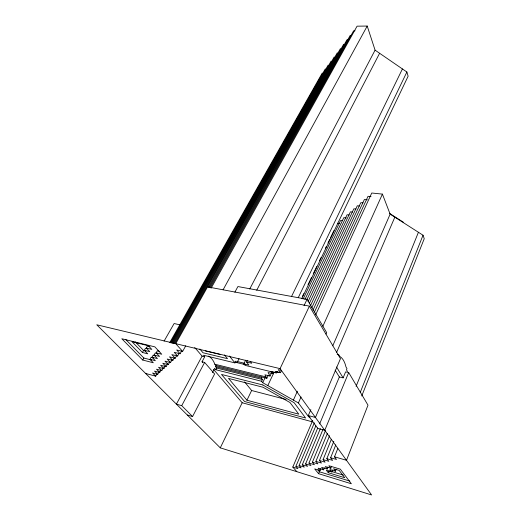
<?xml version="1.0" encoding="UTF-8"?>
<svg xmlns="http://www.w3.org/2000/svg" width="521" height="521" viewBox="0 0 521 521"><rect width="100%" height="100%" fill="white"/><g stroke="black" fill="none" stroke-linecap="round" stroke-linejoin="round"><path stroke-width="0.78" d="M332.593 469.988L331.818 471.948L329.91 469.512L335.465 471.192L336.247 469.219M327.989 467.05L327.188 469.037L325.234 466.549L330.842 468.242L331.643 466.243M361.743 395.973L424.237 238.709L423.039 235.231L390.138 214.164L382.421 194.112L371.753 193.011L315.589 314.931M335.778 444.914L330.614 457.751L336.507 459.483L334.502 456.793L337.784 448.574M360.226 392.417L423.039 235.231M335.465 471.192L333.564 468.731L339.191 470.424L344.739 477.718L328.237 472.684L329.012 470.743L343.254 475.061M331.369 439.268L323.092 459.6L328.829 461.306L326.817 458.688L333.831 441.346M356.084 386.348L418.422 232.281M320.89 468.626L320.102 470.574L318.136 468.151L323.613 469.812L324.401 467.845M330.842 468.242L328.888 465.728L340.304 469.154L351.356 483.768L318.605 473.687L319.38 471.765L317.921 469.975M327.325 433.576L315.882 461.378L321.47 463.052L319.451 460.499L329.611 435.673M335.114 370.086L339.36 376.976L343.118 377.855L345.631 371.838L348.699 372.548L324.752 430.294L317.751 428.366L308.295 415.537L310.842 409.643M323.007 429.324L308.953 463.084L314.404 464.732L312.385 462.238L325.436 430.704M317.738 428.008L302.304 464.719L307.618 466.341L305.599 463.911L320.337 428.679M319.634 423.899L339.36 376.976M314.345 422.876L295.908 466.295L301.099 467.891L299.074 465.513L315.85 425.826M296.82 471.674L292.802 467.057L312.711 420.401M336.481 352.671L394.833 217.166M332.756 345.807L390.138 214.164M310.093 417.217L308.673 416.833L298.409 402.948L301.04 397.009M326.016 334.072L326.66 332.626L307.051 299.315L237.902 286.557L234.88 292.196M293.408 400.108L297.387 391.212M322.838 326.328L382.421 194.112M314.508 311.988L368.034 196.287L371.037 196.606M312.971 310.184L364.381 199.504L367.351 199.83M310.373 305.938L357.282 205.769L359.451 206.01M276.827 371.72L276.247 372.938L275.121 371.414L280.48 372.71L281.509 370.503M311.74 307.839L360.799 202.662L363 202.91M309.298 303.541L353.824 208.81L355.973 209.058M280.077 368.634L96.763 324.778L220.279 447.852L371.597 494.95L280.077 368.634L309.396 306.12L207.579 286.869M268.25 375.361L266.856 378.292L264.928 374.794L270.028 376.051L268.094 372.522L273.245 373.778L273.942 372.313M267.801 385.573L274.046 372.352M308.093 301.535L350.431 211.806L352.554 212.054M270.028 376.051L271.421 373.114M304.036 305.69L347.09 214.743L349.194 214.997M304.844 299.647L343.814 217.628L346.237 217.928M298.409 402.948L262.701 382.681L261.594 381.261L262.434 379.503L261.321 378.07L215.518 366.641L216.033 365.651L214.821 364.225A31.553 17.825 -72.7 0 0 208.615 356.09M302.401 296.462L303.808 293.538M308.009 284.753L311.512 277.433M313.264 273.772L316.761 266.452M319.568 260.591L320.969 257.667M325.521 248.146L326.224 246.687M327.97 243.027L329.721 239.36M330.425 237.902L333.928 230.582M301.763 298.702L408.125 76.216L406.881 72.009L375.074 50.153L367.214 26.05L357.067 26.174L211.109 288.198M262.701 382.681L265.156 377.543M303.118 299.067L340.597 220.468L342.193 220.67M261.321 378.07L261.816 377.041M298.272 297.641L406.881 72.009M246.941 400.226L228.511 378.396L262.975 387.227L289.989 402.518L298.8 414.182L246.941 400.226L251.636 390.509L244.603 381.906M220.279 447.852L242.18 402.746L213.623 369.513M291.545 296.462L402.42 68.941M276.247 372.938L245.033 365.351L243.835 363.84L245.651 360.2M243.835 363.84L248.947 365.078L246.563 362.017L247.286 360.565M239.028 358.702L237.042 362.642L235.837 361.138L234.945 362.896L203.464 355.244L204.733 356.735L202.037 361.795L202.676 362.531M187.319 415.016L192.568 416.553L214.606 373.967L204.636 362.44L202.037 361.795M212.418 372.6L214.645 368.321L215.85 369.734L261.594 381.261M256.742 290.236L379.614 53.272M215.85 369.734L216.723 368.054L215.518 366.641M249.715 289.018L375.074 50.153M192.568 416.553L181.731 405.664L204.636 362.44M194.698 347.487L202.089 356.09L176.404 404.14L181.731 405.664M223.092 289.806L367.214 26.05M181.666 350.913L180.09 353.759L176.697 349.975L182.63 351.428L185.736 345.788M174.411 357.601L172.829 360.441L169.501 356.839L175.193 358.266L176.769 355.426M175.193 358.266L171.839 354.606L177.615 356.038L179.191 353.192M169.846 361.802L168.263 364.641L164.975 361.151L170.523 362.564L172.099 359.724M163.379 367.761L161.79 370.6L158.566 367.266L163.9 368.66L165.489 365.82M209.501 287.208L350.236 35.369L351.649 35.363M163.9 368.66L160.657 365.273L166.056 366.673L167.645 363.834M210.276 287.735L353.622 30.811L355.048 30.798M343.645 44.246L175.74 343.671L182.63 351.428M159.289 371.525L157.7 374.365L154.522 371.121L159.719 372.502L160.911 370.379M208.393 287.338L346.914 39.85L348.308 39.843M173.024 343.3L334.176 56.997M173.949 343.391L337.276 52.823M145.613 373.459L155.72 376.182L156.906 374.078M174.926 343.43L340.434 48.57M170.51 342.831L325.176 69.117L326.687 69.15M171.324 342.987L328.126 65.145M172.145 343.17L331.122 61.107M169.774 342.564L322.271 73.025M157.589 353.603L155.225 353.01L154.053 355.055L159.569 356.449L156.17 352.847L157.355 350.783L159.446 351.297M164.082 341.112L174.118 323.534L180.233 324.902M156.17 352.847L161.757 354.247L154.867 346.875L121.816 338.748L142.728 360.031L153.291 362.766L149.963 359.327L151.116 357.315L153.415 357.901M149.963 359.327L155.336 360.708L151.982 357.217L153.148 355.185L155.479 355.778M142.728 360.031L143.874 358.051L151.409 359.985M149.872 346.582L147.521 346.003L146.336 348.041L151.819 349.402L148.368 345.749L131.995 341.717L142.415 352.47L143.581 350.47L145.867 351.05M142.415 352.47L147.756 353.824L144.356 350.281L145.528 348.262L147.072 348.647M337.426 223.255L339.803 223.561M337.159 354.339L338.741 354.684L339.796 356.468A37.825 16.047 -76.8 0 1 345.97 366.921L346.973 368.621L346.478 369.812L347.474 371.499M205.274 350.88L220.018 354.41M246.563 362.017L251.734 363.261L250.295 361.398M281.333 370.372L278.234 369.63L280.48 372.71M237.563 361.607L244.525 363.287M234.684 362.069L245.339 364.7M276.716 372.261L278.227 372.626L277.485 371.616M275.961 372.671L270.744 371.408L273.245 373.778M202.089 356.09L204.733 356.735M180.09 353.759L174.242 352.32L177.615 356.038M214.821 364.225L265.749 376.852M216.033 365.651L266.856 378.292M216.723 368.054L262.434 379.503M144.356 350.281L149.768 351.642L146.336 348.041M172.829 360.441L167.215 359.021L170.523 362.564M151.982 357.217L157.427 358.604L154.053 355.055M168.263 364.641L162.793 363.235L166.056 366.673M251.636 390.509L286.068 399.49M161.79 370.6L156.521 369.213L159.719 372.502M157.7 374.365L152.562 372.99L155.72 376.182M308.295 415.537L315.452 417.458L340.473 358.65L309.396 306.12M242.18 402.746L312.613 421.899M334.502 456.793L346.498 460.303L367.995 405.162L348.699 372.548M326.817 458.688L332.632 460.401L330.614 457.751M319.451 460.499L325.111 462.186L323.092 459.6M312.385 462.238L317.901 463.898L315.882 461.378M327.188 469.037L321.646 467.357L323.613 469.812M305.599 463.911L310.978 465.546L308.953 463.084M331.818 471.948L326.335 470.281L328.237 472.684M320.102 470.574L314.697 468.92L318.605 473.687M299.074 465.513L304.329 467.122L302.304 464.719M319.38 471.765L349.825 481.091M292.802 467.057L297.927 468.646L295.908 466.295M389.402 213.284L403.521 222.33M125.854 339.601L143.874 358.051M135.388 341.965L143.581 350.47M199.856 349.044L203.021 352.763L227.495 358.663L224.447 354.918M229.409 356.038L234.945 362.896M336.481 366.973L343.118 377.855M262.838 384.967L221.497 374.449L244.538 401.496L305.593 418.011L294.176 402.733L262.838 384.967"/></g></svg>
